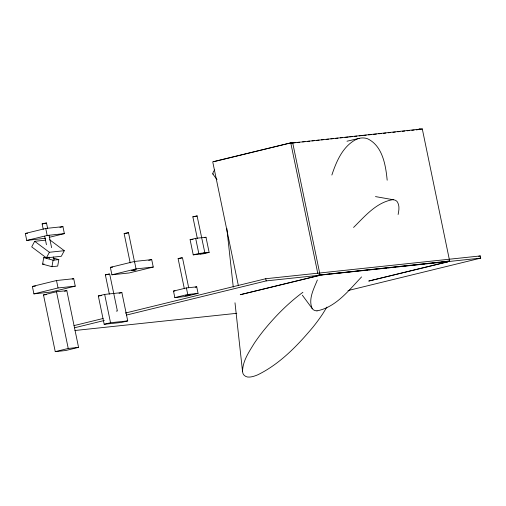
<?xml version="1.0" encoding="UTF-8"?>
<svg xmlns="http://www.w3.org/2000/svg" width="506" height="506" viewBox="0 0 506 506"><rect width="100%" height="100%" fill="white"/><g stroke="black" fill="none" stroke-linecap="round" stroke-linejoin="round"><path stroke-width="0.76" d="M43.25 229.307L42.131 223.892L44.212 223.336L46.495 222.994L47.608 228.396M46.495 222.994L45.053 223.424M109.353 294.119L105.356 274.828L109.657 273.904L117.386 310.956L116.272 311.07M130.206 262.93L124.134 233.608L126.215 233.038L128.499 232.697L134.571 262.019M184.342 288.717L178.112 258.623L180.187 258.054L182.47 257.712L188.706 287.806M197.321 238.415L192.849 216.808L197.081 215.885L204.879 252.937L200.515 253.835L204.879 252.937M53.054 258.016L58.822 259.584L57.697 266.08L51.96 266.694L42.593 264.145L43.718 257.649L47.305 257.263M51.96 266.694L53.086 260.192L58.822 259.584M398.121 214.493C398.949 210.477 399.721 205.898 397.539 202.16A47.45 15.692 -52 0 0 392.643 199.706C376.319 202.368 364.769 216.423 353.561 227.447M331.866 175.032C336.414 161.287 342.923 145.918 356.66 139.188A49.563 26.495 -82.2 0 1 367.647 138.789C382.694 146.089 385.698 165.222 387.179 180.212M317.363 279.995C313.903 288.705 308.097 298.995 312.101 308.407A47.45 15.692 -52 0 0 317.003 310.867M45.679 240.135L34.686 241.305L31.707 246.89L46.394 257.864L61.308 256.283L64.294 250.698L49.601 239.717M46.394 257.864L49.379 252.279L64.294 250.698M326.908 307.085L322.714 313.865A79.372 23.845 -44.2 0 1 312.993 327.11C297.401 345.712 279.919 363.903 257.883 374.756A47.292 14.206 -44.2 0 1 249.622 377.059C246.258 377.546 242.741 375.332 242.57 371.752L234.993 302.784M361.581 276.915C348.912 290.197 335.984 307.237 317.003 310.861M128.499 232.709L127.461 233.032M197.188 215.923L195.771 216.328M302.917 292.272C288.249 303.1 275.321 316.161 263.835 330.285A79.372 23.845 -44.2 0 0 254.113 343.53C248.876 352.138 242.494 361.284 242.57 371.752M213.266 173.95L213.127 173.988A2.359 0.778 -52 0 1 212.722 173.792L213.393 171.774A4.023 1.328 -52 0 1 214.708 169.991M181.945 257.915L180.187 258.326M109.043 274.157L107.639 274.486M213.874 161.68L291.873 142.603L212.729 161.8L238.332 285.435M445.425 261.697L449.644 260.995L422.289 128.922L290.811 143.147L295.523 142.641M416.141 129.827L420.347 128.96L417.292 129.707M421.055 129.226L422.289 128.922M45.464 238.25L26.748 240.445L25.3 233.456L45.73 228.465L62.934 226.637L64.382 233.627L49.253 237.327M59.91 227.377L62.934 226.637M26.748 240.445L47.172 235.454L64.382 233.627M190.104 239.711L195.67 238.345L205.999 237.251L209.13 252.399L203.564 253.759L193.235 254.853L190.104 239.711L193.052 239.395M204.601 237.592L205.999 237.251M32.365 286.434L56.508 280.526L73.718 278.698L75.255 286.137L51.112 292.044L33.908 293.872L32.365 286.434L35.496 286.099M110.365 267.358L134.507 261.457L151.711 259.629L153.255 267.067L129.112 272.968L111.902 274.796L110.365 267.358L112.711 267.111M72.206 279.072L73.718 278.698M148.694 260.362L151.711 259.629M33.908 293.872L58.051 287.965L75.255 286.137M111.902 274.796L136.044 268.895L153.255 267.067M193.235 254.853L198.807 253.493L209.13 252.399M43.497 294.928L56.495 291.747L66.824 290.653L78.563 347.363L65.565 350.544L55.243 351.638L43.497 294.928L46.444 294.612M64.528 291.209L66.824 290.653M98.322 295.959L104.666 294.41L121.87 292.582L127.733 320.905L121.396 322.455L104.185 324.283L98.322 295.959L101.453 295.624M119.049 293.271L121.87 292.582M173.488 291.083L186.398 287.927L196.72 286.832L198.074 293.366L185.164 296.522L174.842 297.623L173.488 291.083L174.962 290.931M195.202 287.206L196.72 286.832M174.842 297.623L187.751 294.467L198.074 293.366M73.977 325.617L103.129 318.489M125.374 313.05L265.739 278.724L480.251 255.941L480.7 258.123L348.002 290.57M74.433 327.793L104.344 320.481M126.589 315.042L266.194 280.906L480.7 258.123M104.185 324.283L110.529 322.733L127.733 320.905M449.644 260.995L318.16 275.213L319.735 275.049M55.243 351.638L68.24 348.463L78.563 347.363M478.714 256.314L480.251 255.941M346.983 141.218L359.26 138.353M126.848 233.177L125.071 233.519M195.133 216.467L192.868 216.815M44.205 223.608L42.15 223.911M179.409 258.471L178.131 258.636M106.469 274.707L105.419 274.84M124.735 233.576L124.16 233.62M297.098 142.477L299.451 142.224M302.594 141.895L304.954 141.642M307.306 141.395L309.666 141.142M312.025 140.889L314.378 140.643M316.737 140.39L319.096 140.143M321.449 139.89L323.808 139.643M326.161 139.39L328.52 139.137M330.88 138.891L333.233 138.638M335.592 138.391L337.945 138.138M340.304 137.885L342.663 137.638M345.016 137.385L348.16 137.056M349.728 136.886L352.087 136.639M354.447 136.386L356.8 136.133M359.159 135.886L362.302 135.551M363.871 135.387L366.23 135.134M368.583 134.887L371.727 134.552M373.301 134.381L376.439 134.052M378.798 133.799L381.157 133.546M383.51 133.299L385.869 133.046M388.222 132.8L390.581 132.547M392.941 132.3L395.294 132.047M397.653 131.794L400.012 131.547M402.365 131.294L404.724 131.048M407.077 130.795L409.436 130.548M411.795 130.295L414.148 130.042M416.508 129.795L418.86 129.542M25.3 233.456L27.647 233.209M42.593 264.145L44.022 263.993M321.304 274.878L329.944 273.961M331.519 273.797L344.086 272.462M345.655 272.291L353.517 271.463M355.085 271.292L358.229 270.957M359.798 270.792L367.653 269.957M369.228 269.793L372.365 269.458M373.94 269.293L377.084 268.958M378.652 268.787L381.796 268.458M383.365 268.288L386.508 267.952M388.083 267.788L391.22 267.453M392.795 267.288L395.939 266.953M397.507 266.788L410.859 265.372M412.434 265.201L425.002 263.866M426.577 263.702L434.433 262.867M436.001 262.696L439.145 262.367M440.713 262.197L443.857 261.861M74.92 330.5L236.783 313.309M375.484 196.594L393.377 199.756M43.718 257.649L53.086 260.192M34.686 241.305L49.379 252.279M212.767 173.881L216.985 179.598M302.348 295.2L312.196 308.54M292.67 142.692L320.02 274.758M290.729 142.73L317.844 273.67M265.739 278.724L266.194 280.906M195.67 238.345L198.807 253.493M186.398 287.927L187.751 294.467M134.507 261.457L136.044 268.895M104.666 294.41L110.529 322.733M49.05 235.341L51.606 247.687M53.522 256.947L54.161 260.033M45.73 228.465L47.172 235.454M56.508 280.526L58.051 287.965M56.495 291.747L68.24 348.463M44.686 236.251L46.444 244.74M49.006 257.086L49.322 258.629M226.808 228.332L233.266 287.111M131.807 270.634L136.171 269.736L131.826 270.621M185.784 295.649L190.142 294.751L185.803 295.63M318.249 275.631L240.255 294.707L319.394 275.511L318.249 275.631M446.722 261.988L368.729 281.058L447.873 261.861L446.722 261.988"/></g></svg>
